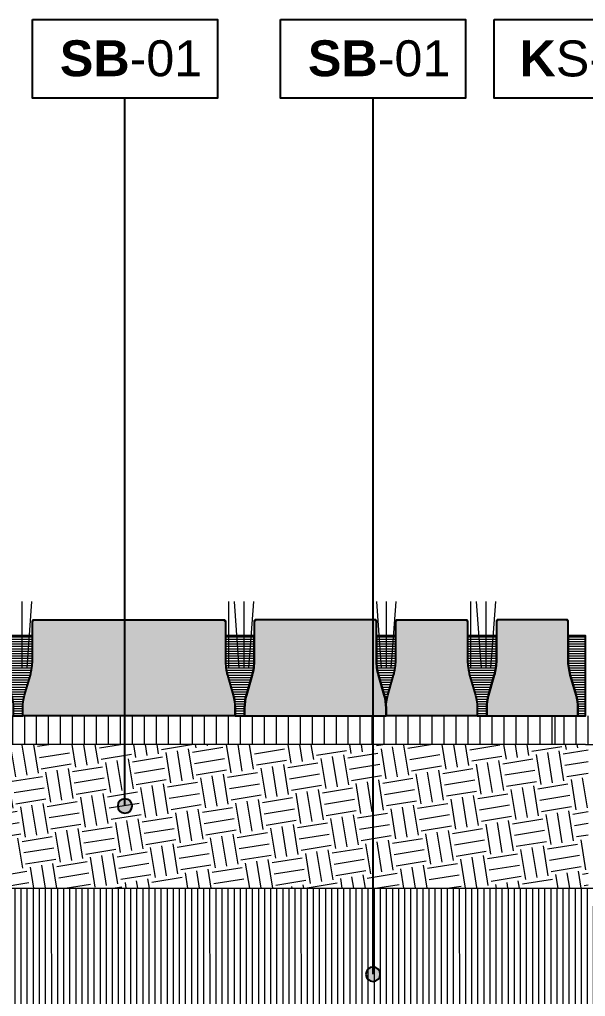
# Model space of a CAD drawing. Header units: metres. Extents: x -325 to 301, y -147 to 149.
# Drawn here: x 67.923 to 68.513, y 60.209 to 61.229 of the extents above; entities that cross this region are included whole.
import ezdxf

# ---------------------------------------------------------------- set-up
doc = ezdxf.new("R2010")
doc.units = ezdxf.units.M
doc.layers.add('-aux', color=50, linetype='Continuous', plot=False)
doc.layers.add('0-TX-1_25', color=7, linetype='Continuous', true_color=0x3f4f7f)
for name, color, linetype, lineweight, true_color in [('03-TR-Paviment_05_Open Joint Precast Pavements', 7, 'Continuous', 5, 0xb3b3b3), ('3- TR terra vegetal', 7, 'Continuous', 0, 0xbea68e), ('3-TR sorra granitica', 7, 'Continuous', 0, 0xf2dac9)]:
    doc.layers.add(name, color=color, linetype=linetype, lineweight=lineweight, true_color=true_color)
for name, color, linetype, lineweight in [('1-CM', 7, 'Continuous', 0), ('1-L-GESPA', 64, 'Continuous', 0), ('3-TR Seleccionat', 44, 'Continuous', 0), ('3-TR Tot-u', 37, 'Continuous', 0)]:
    doc.layers.add(name, color=color, linetype=linetype, lineweight=lineweight)
for name, color, linetype in [('1-L- kodolé', 7, 'Continuous'), ('A-KEYPLAN_HATCH', 7, 'Continuous'), ('A_TEXT_2', 7, 'Continuous')]:
    doc.layers.add(name, color=color, linetype=linetype)
doc.styles.get("Standard").update_dxf_attribs({"font": 'arial.ttf'})
pattern_1 = [(2.097824849856748e-08, (77.89020820407042, 54.35226674942371), (-9.1534939350435e-13, 0.002499999999999997), [])]

# ---------------------------------------------------------------- blocks, each defined once
blk = doc.blocks.new('hatch keyplan 2')
at = {"layer": 'A-KEYPLAN_HATCH'}
blk.add_lwpolyline([(0, 0.005476596624248486), (0.012874798693294, 0.005476596623793739), (0.012874798693294, -2.273736754432321e-13), (0, 0)], close=True, dxfattribs=at)
blk = doc.blocks.new('hatch keyplan')
at = {"layer": 'A-KEYPLAN_HATCH'}
blk.add_blockref('hatch keyplan 2', (1.430579833341536, 0.8521467901477053), dxfattribs=at)
blk = doc.blocks.new('SB-01')
at = {"layer": 'A-KEYPLAN_HATCH'}
blk.add_blockref('hatch keyplan', (-1.430579833341536, -0.8521467901477053), dxfattribs=at)
at = {"layer": 'A_TEXT_2', "insert": (-0.0007977307988561444, 0.004032374434375541), "char_height": 0.0025, "attachment_point": 1}
blk.add_mtext_dynamic_manual_height_columns('\\pi0.00271;{\\fArial|b1|i0|c0|p34;SB}-01', width=0.01456192034901793, gutter_width=0.015, heights=[0], dxfattribs=at)
blk = doc.blocks.new('K06')
at = {"layer": 'A-KEYPLAN_HATCH'}
blk.add_blockref('hatch keyplan', (-1.430579833341536, -0.8521467901477054), dxfattribs=at)
at = {"layer": 'A_TEXT_2', "insert": (-0.0007977308945956718, 0.004020148496218123), "char_height": 0.0025, "attachment_point": 1}
blk.add_mtext_dynamic_manual_height_columns('\\pi0.00255;{\\fArial|b1|i0|c0|p34;K}S-02', width=0.01456192034901793, gutter_width=0.015, heights=[0], dxfattribs=at)
blk = doc.blocks.new('POINT')
at = {"layer": '0-TX-1_25'}
h = blk.add_hatch(dxfattribs=at)
h.set_pattern_fill('ANGLE', color=256)
h.set_pattern_definition([(0, (-83.74681484067048, -12.72584030761209), (0, 6.985), [5.08, -1.905]), (90, (-83.74681484067048, -12.72584030761209), (-6.985, 4.277078946022131e-16), [5.08, -1.905])])
edge = h.paths.add_edge_path()
edge.add_arc((0, 0), 0.0075, 0, 360)
h = blk.add_hatch(color=256, dxfattribs=at)
h.dxf.hatch_style = 1
edge = h.paths.add_edge_path()
edge.add_arc((0, 0), 0.0075, 0, 360)
blk.add_circle((0, 0), 0.0075, dxfattribs=at)

msp = doc.modelspace()

# ---------------------------------------------------------------- hatches: boundary and pattern name
at = {"layer": '03-TR-Paviment_05_Open Joint Precast Pavements'}
h = msp.add_hatch(color=256, dxfattribs=at)
h.dxf.hatch_style = 1
edge = h.paths.add_edge_path()
edge.add_line((67.92652890549262, 60.50227024924081), (67.9265289045613, 60.51046602806147))
edge.add_arc((67.97494646263311, 60.51046602798936), 0.04841755807181869, 164.000980788274, 179.9999999146638, ccw=False)
edge.add_line((67.92840429020335, 60.52381091896515), (67.93435093059425, 60.5445506540693))
edge.add_arc((67.87941975220734, 60.56030089914655), 0.05714459361101479, 344.0009800541321, 359.9999991804148)
edge.add_line((67.93656434581835, 60.56030089832913), (67.93656434581835, 60.60142617259245))
edge.add_line((67.93656434581835, 60.60142617259245), (67.9373615509573, 60.60142617259245))
edge.add_line((67.9373615509573, 60.60142617259245), (67.9373615509573, 60.60227024840262))
edge.add_line((67.9373615509573, 60.60227024840262), (68.1369330002669, 60.60227024933394))
edge.add_line((68.1369330002669, 60.60227024933394), (68.1369330002669, 60.60142617212679))
edge.add_line((68.1369330002669, 60.60142617212679), (68.1377302058715, 60.60142617585208))
edge.add_line((68.1377302058715, 60.60142617585208), (68.13773020540584, 60.56030089926045))
edge.add_arc((68.1948747966616, 60.56030089534037), 0.05714459125574236, 179.999996069543, 195.9990151958259)
edge.add_line((68.13994361923297, 60.54455065546628), (68.14589025915821, 60.52381091617119))
edge.add_arc((68.09934809169877, 60.51046602589388), 0.0484175531014875, 9.119091828324599e-07, 15.999020038297317, ccw=False)
edge.add_line((68.14776564480026, 60.51046602666449), (68.14776564480026, 60.50227024830949))
edge.add_line((68.14776564480026, 60.50227024830949), (67.92652890549262, 60.50227024924081))
h = msp.add_hatch(color=256, dxfattribs=at)
h.dxf.hatch_style = 1
edge = h.paths.add_edge_path()
edge.add_line((68.30532768645544, 60.50227024644684), (68.30532768645544, 60.5104660252675))
edge.add_arc((68.25691013312112, 60.51046602284012), 0.04841755333431769, 2.87248897191714e-06, 15.99902199887704)
edge.add_line((68.30345230034773, 60.5238109147742), (68.29750566088815, 60.54455065080967))
edge.add_arc((68.35243683997355, 60.56030089091659), 0.05714459291252252, 179.9999958360964, 195.9990149623792, ccw=False)
edge.add_line((68.29529224706103, 60.5603008950695), (68.29529224799235, 60.60142616886716))
edge.add_line((68.29529224799235, 60.60142616886716), (68.29449504052509, 60.60142616933283))
edge.add_line((68.29449504052509, 60.60142616933283), (68.29449504099075, 60.60227024653997))
edge.add_line((68.29449504099075, 60.60227024653997), (68.1686691692773, 60.60227024840262))
edge.add_line((68.1686691692773, 60.60227024840262), (68.16866917067428, 60.60142616933283))
edge.add_line((68.16866917067428, 60.60142616933283), (68.167871964604, 60.60142617398944))
edge.add_line((68.167871964604, 60.60142617398944), (68.167871964604, 60.56030089739781))
edge.add_arc((68.1107273757305, 60.5603009005705), 0.05714458887350569, 344.00097769263544, 359.9999968189188, ccw=False)
edge.add_line((68.16565854891424, 60.54455065453496), (68.15971190992032, 60.52381091617119))
edge.add_arc((68.20625408022765, 60.51046602211466), 0.0484175568807084, 164.0009765915925, 179.9999957179801)
edge.add_line((68.15783652334694, 60.51046602573317), (68.1578365238126, 60.5022702469125))
edge.add_line((68.1578365238126, 60.5022702469125), (68.30532768645544, 60.50227024644684))
h = msp.add_hatch(color=256, dxfattribs=at)
h.dxf.hatch_style = 1
edge = h.paths.add_edge_path()
edge.add_line((68.30532768645544, 60.50227024504986), (68.30532768645544, 60.5104660252675))
edge.add_arc((68.35374524618405, 60.51046602542822), 0.0484175597286054, 164.0009810638008, 180.0000001901881, ccw=False)
edge.add_line((68.3072030720975, 60.52381091663685), (68.31314971155707, 60.54455065080967))
edge.add_arc((68.2582185345941, 60.56030089399732), 0.05714459172140441, 344.0009814818482, 360.0000006081311)
edge.add_line((68.31536312631552, 60.56030089460384), (68.31536312724684, 60.60142616933283))
edge.add_line((68.31536312724684, 60.60142616933283), (68.31616033192013, 60.60142616933283))
edge.add_line((68.31616033192013, 60.60142616933283), (68.31616033238579, 60.60227024514299))
edge.add_line((68.31616033238579, 60.60227024514299), (68.38945812636275, 60.60227024607431))
edge.add_line((68.38945812636275, 60.60227024607431), (68.38945812636275, 60.60142616886716))
edge.add_line((68.38945812636275, 60.60142616886716), (68.3902553315017, 60.60142617166113))
edge.add_line((68.3902553315017, 60.60142617166113), (68.39025533196737, 60.56030089460384))
edge.add_arc((68.44739991706166, 60.56030089492864), 0.05714458509429221, 180.0000003256555, 195.9990194519371)
edge.add_line((68.39246874672581, 60.54455065267231), (68.39841538665105, 60.52381091337722))
edge.add_arc((68.35187321753484, 60.51046602286709), 0.04841755475826025, 6.3638481151429e-07, 15.999019762774992, ccw=False)
edge.add_line((68.4002907722931, 60.51046602340486), (68.40029077136178, 60.50227024504986))
edge.add_line((68.40029077136178, 60.50227024504986), (68.30532768645544, 60.50227024504986))
h = msp.add_hatch(color=256, dxfattribs=at)
h.dxf.hatch_style = 1
edge = h.paths.add_edge_path()
edge.add_line((68.50525385651027, 60.50227024504986), (68.50525385697593, 60.51046602666449))
edge.add_arc((68.45683630079371, 60.51046602801632), 0.04841755618221556, 359.9999984002807, 375.9990175266685)
edge.add_line((68.50337847179954, 60.52381091710251), (68.49743183094297, 60.54455065174099))
edge.add_arc((68.55236300601632, 60.56030089635259), 0.05714459029745565, 180.0000012864785, 195.9990204127616, ccw=False)
edge.add_line((68.49521841571887, 60.5603008950695), (68.49521841571887, 60.60142616933283))
edge.add_line((68.49521841571887, 60.60142616933283), (68.49442120964859, 60.60142617026415))
edge.add_line((68.49442120964859, 60.60142617026415), (68.49442121057992, 60.60227024700563))
edge.add_line((68.49442121057992, 60.60227024700563), (68.42112341520597, 60.60227024607431))
edge.add_line((68.42112341520597, 60.60227024607431), (68.42112341706861, 60.60142616793584))
edge.add_line((68.42112341706861, 60.60142616793584), (68.420326211464, 60.60142617166113))
edge.add_line((68.420326211464, 60.60142617166113), (68.42032621192966, 60.56030089460384))
edge.add_arc((68.36318162328898, 60.56030089611976), 0.05714458864068208, 344.0009793537936, 359.99999848007474, ccw=False)
edge.add_line((68.41811279670556, 60.54455065174099), (68.41216615631465, 60.52381091384288))
edge.add_arc((68.45870832778614, 60.51046602807025), 0.04841755571655446, 164.000986394491, 180.0000055208787)
edge.add_line((68.41029077206959, 60.51046602340486), (68.41029077206959, 60.50227024504986))
edge.add_line((68.41029077206959, 60.50227024504986), (68.50525385651027, 60.50227024504986))
at = {"layer": '3- TR terra vegetal'}
h = msp.add_hatch(dxfattribs=at)
h.set_pattern_fill('_USER', color=256, scale=0.002499999999999998, angle=-35.64647221588461, style=0, pattern_type=0)
h.set_pattern_definition(pattern_1)
edge = h.paths.add_edge_path()
edge.add_line((67.91652890478481, 60.50226675119322), (67.92652890269865, 60.50226675119322))
edge.add_line((67.92652890269865, 60.50226675119322), (67.92652890409563, 60.51046252954822))
edge.add_arc((67.97494645838907, 60.51046253232389), 0.04841755429343672, 164.0009841585287, 180.0000032846403, ccw=False)
edge.add_line((67.92840428880636, 60.52380741952058), (67.9343509287316, 60.54454715881567))
edge.add_arc((67.87941975650592, 60.56029739964808), 0.05714458651846128, 344.0009824427063, 360.0000015689258)
edge.add_line((67.93656434302439, 60.56029740121286), (67.93656434302439, 60.5858600126214))
edge.add_line((67.93656434302439, 60.5858600126214), (67.90649346399341, 60.58586001169007))
edge.add_line((67.90649346399341, 60.58586001169007), (67.9064934653904, 60.5602974007472))
edge.add_arc((67.96363805687888, 60.56029739848388), 0.05714459148848055, 179.9999977306917, 195.9990168570007)
edge.add_line((67.90870687968318, 60.54454715695303), (67.91465351914276, 60.52380741905492))
edge.add_arc((67.86811135830992, 60.51046252970887), 0.04841754647489423, 2.0140907963650534e-06, 15.999021140304876, ccw=False)
edge.add_line((67.91652890478481, 60.51046253141087), (67.91652890478481, 60.50226675119322))
edge.add_line((67.91652890478481, 60.50226675119322), (67.92652890269865, 60.50226675119322))
h = msp.add_hatch(dxfattribs=at)
h.set_pattern_fill('_USER', color=256, scale=0.002499999999999998, angle=-35.64647221588461, style=0, pattern_type=0)
h.set_pattern_definition(pattern_1)
edge = h.paths.add_edge_path()
edge.add_line((68.14783652357046, 60.50226675771248), (68.15783652241562, 60.50226675817814))
edge.add_line((68.15783652241562, 60.50226675817814), (68.15783652288128, 60.51046253606748))
edge.add_arc((68.2062540759836, 60.51046253529676), 0.04841755310231122, 164.0009799618423, 179.9999990879563, ccw=False)
edge.add_line((68.15971190852333, 60.52380742557418), (68.16565854844858, 60.54454716533493))
edge.add_arc((68.11072737599007, 60.56029740451056), 0.05714458628563054, 344.0009841038694, 360.0000032300888)
edge.add_line((68.1678719622757, 60.56029740773212), (68.16787196274136, 60.58586001308706))
edge.add_line((68.16787196274136, 60.58586001308706), (68.13780108464171, 60.58586001215573))
edge.add_line((68.13780108464171, 60.58586001215573), (68.13780108464171, 60.56029740726646))
edge.add_arc((68.19494567493906, 60.56029740854953), 0.05714459029735509, 180.0000012864643, 195.9990204127753)
edge.add_line((68.14001449986581, 60.54454716393795), (68.14596113885973, 60.52380742510852))
edge.add_arc((68.09941897494616, 60.51046253364002), 0.04841755002128424, 3.423621876663674e-06, 15.999022549835672, ccw=False)
edge.add_line((68.14783652496745, 60.51046253653314), (68.14783652357046, 60.50226675771248))
edge.add_line((68.14783652357046, 60.50226675771248), (68.15783652241562, 60.50226675817814))
h = msp.add_hatch(dxfattribs=at)
h.set_pattern_fill('_USER', color=256, scale=0.002499999999999998, angle=-35.64647221588461, style=0, pattern_type=0)
h.set_pattern_definition(pattern_1)
edge = h.paths.add_edge_path()
edge.add_line((68.30532768505846, 60.50226674979623), (68.30532768598978, 60.51046252815124))
edge.add_arc((68.3537452383936, 60.51046253235086), 0.04841755240381947, 164.0009858435818, 180.0000049696959, ccw=False)
edge.add_line((68.30720307023485, 60.52380741765793), (68.31314970969443, 60.54454715602171))
edge.add_arc((68.25821853438802, 60.56029739897655), 0.05714459006485122, 344.0009812484369, 360.000000374656)
edge.add_line((68.31536312445287, 60.56029739935022), (68.31536312398721, 60.58586001308706))
edge.add_line((68.31536312398721, 60.58586001308706), (68.29529224426706, 60.58586001122441))
edge.add_line((68.29529224426706, 60.58586001122441), (68.29529224659537, 60.56029739888456))
edge.add_arc((68.35243683974062, 60.56029739638841), 0.05714459314525305, 179.9999974972451, 195.9990166235559)
edge.add_line((68.29750566088815, 60.54454715462472), (68.30345230127905, 60.52380741579529))
edge.add_arc((68.25691014187015, 60.51046252833885), 0.04841754458529064, 3.2903500368774985e-07, 15.99901945524698, ccw=False)
edge.add_line((68.30532768645544, 60.5104625286169), (68.30532768552412, 60.50226674933057))
h = msp.add_hatch(dxfattribs=at)
h.set_pattern_fill('_USER', color=256, scale=0.002499999999999998, angle=-35.64647221588461, style=0, pattern_type=0)
h.set_pattern_definition(pattern_1)
edge = h.paths.add_edge_path()
edge.add_line((68.40029077043046, 60.50226674560528), (68.4102907683443, 60.50226674467396))
edge.add_line((68.4102907683443, 60.50226674467396), (68.41029076974128, 60.51046252396029))
edge.add_arc((68.45870832569149, 60.51046252696879), 0.04841755595020923, 164.0009844340507, 180.0000035601644, ccw=False)
edge.add_line((68.41216615445201, 60.52380741439831), (68.41811279344593, 60.54454715183076))
edge.add_arc((68.36318161813952, 60.5602973947856), 0.05714459006485122, 344.0009812484369, 360.000000374656)
edge.add_line((68.42032620820437, 60.56029739515927), (68.42032620867003, 60.58586001401838))
edge.add_line((68.42032620867003, 60.58586001401838), (68.39025533010472, 60.58586001308706))
edge.add_line((68.39025533010472, 60.58586001308706), (68.39025533057038, 60.56029739422794))
edge.add_arc((68.44739992394847, 60.56029739338857), 0.05714459337808365, 179.9999991584081, 195.9990182847188)
edge.add_line((68.39246874532883, 60.54454714996811), (68.39841538525407, 60.52380741300132))
edge.add_arc((68.35187322110767, 60.51046252318961), 0.04841754978845337, 1.4630419968852948e-06, 15.999020589255679, ccw=False)
edge.add_line((68.40029077089612, 60.51046252442595), (68.40029077043046, 60.50226674560528))
edge.add_line((68.40029077043046, 60.50226674560528), (68.4102907683443, 60.50226674467396))
h = msp.add_hatch(dxfattribs=at)
h.set_pattern_fill('_USER', color=256, scale=0.002499999999999998, angle=-35.64647221588461, style=0, pattern_type=0)
h.set_pattern_definition([(2.097824849856748e-08, (77.99517129108155, 54.35226674988937), (-9.1534939350435e-13, 0.002499999999999997), [])])
edge = h.paths.add_edge_path()
edge.add_line((68.50525385651027, 60.50226674513962), (68.51321815557067, 60.50226674560528))
edge.add_line((68.51321815557067, 60.50226674560528), (68.51321815557067, 60.58586001308706))
edge.add_line((68.51321815557067, 60.58586001308706), (68.49521841665019, 60.58586001355272))
edge.add_line((68.49521841665019, 60.58586001355272), (68.49521841665019, 60.56029739422794))
edge.add_arc((68.55236300197721, 60.56029739620951), 0.05714458532702341, 180.0000019868044, 195.999021113114)
edge.add_line((68.4974318318743, 60.54454715229642), (68.50337847179954, 60.52380741346698))
edge.add_arc((68.4568363093099, 60.5104625238881), 0.04841754813168063, 1.7385663113600458e-06, 15.99902086477789, ccw=False)
edge.add_line((68.50525385744159, 60.51046252535727), (68.50525385651027, 60.50226674513962))
edge.add_line((68.50525385651027, 60.50226674513962), (68.51321815557067, 60.50226674560528))
at = {"layer": '3-TR Seleccionat'}
h = msp.add_hatch(dxfattribs=at)
h.set_pattern_fill('ANSI31', color=256, scale=0.002, angle=225, style=0)
h.set_pattern_definition([(270, (441144.8811727397, -650776.4941632827), (-0.00635, -1.734723475976807e-18), [])])
h.paths.add_polyline_path([(67.24782404952903, 60.32227042686265), (67.24782405138934, 59.90941711434738), (70.08321813710255, 59.90941711388172), (70.08321813719564, 60.12089607642373), (68.57514271982525, 60.12227052285698), (68.51621671848689, 60.32227046980501)])
at = {"layer": '3-TR sorra granitica'}
h = msp.add_hatch(dxfattribs=at)
h.set_pattern_fill('LINE', color=256, scale=0.09999999999999998, angle=54.35352778411538, style=0)
h.set_pattern_definition([(90.00000002286346, (91.1034352465331, 268.6579188164889), (-0.0125, -4.988090669677536e-12), [])])
h.paths.add_polyline_path([(68.51621671848687, 60.4722704697035), (68.51621671827266, 60.50227044744203), (67.24782405046035, 60.50227046577331), (67.24782405092601, 60.47227046458121)])
h.paths.add_polyline_path([(68.57459693230405, 60.48327047030009), (68.57459693230405, 60.48880085177416), (68.59771306133733, 60.48880085177416), (68.59771584198003, 60.48330614585887), (68.64604124287737, 60.48333060133919), (68.64604124380871, 60.47233060093313), (68.58621671971349, 60.47230289182203), (68.58621671971625, 60.47227047016916), (70.08321813761476, 60.47227042453434), (70.08321813668344, 60.50227042479511), (68.52721671945382, 60.50227044728305), (68.52721671982427, 60.48327046917822)])
at = {"layer": '3-TR Tot-u'}
h = msp.add_hatch(dxfattribs=at)
h.set_pattern_fill('EARTH', color=256, scale=0.005, angle=-80.8247561036608, style=0)
h.set_pattern_definition([(279.1752438963392, (-120.7997746617423, 19.98635812536996), (0.03640645211205976, -0.02628108149624554), [0.03175, -0.03175]), (279.1752438963392, (-120.7880207491908, 19.98825663236043), (0.03640645211205976, -0.02628108149624554), [0.03175, -0.03175]), (279.1752438963392, (-120.7762668366392, 19.99015513935089), (0.03640645211205976, -0.02628108149624554), [0.03175, -0.03175]), (9.175243896339197, (-120.7717160301252, 19.98687000416386), (0.02628108149624554, 0.03640645211205976), [0.03175, -0.03175]), (9.175243896339197, (-120.7698175231348, 19.9751160916123), (0.02628108149624554, 0.03640645211205976), [0.03175, -0.03175]), (9.175243896339197, (-120.7679190161443, 19.96336217906074), (0.02628108149624554, 0.03640645211205976), [0.03175, -0.03175])])
h.paths.add_polyline_path([(67.2478240526188, 60.32227043233109), (68.51621671764049, 60.3222704744462), (68.51621671933327, 60.47227051763319), (67.24482549141673, 60.4722704644797), (67.24782404754043, 60.47227042163886)])

# ---------------------------------------------------------------- linework, layer by layer
at = {"layer": '-aux'}
for points in [[(67.91652890478481, 60.50226675119322), (67.92652890269865, 60.50226675119322), (67.92652890409563, 60.51046252954822, -0.06992251114754273), (67.92840428880636, 60.52380741952058), (67.9343509287316, 60.54454715881567, 0.06992251114800961), (67.93656434302439, 60.56029740121286), (67.93656434302439, 60.5858600126214), (67.90649346399341, 60.58586001169007), (67.9064934653904, 60.5602974007472, 0.0699225111484148), (67.90870687968318, 60.54454715695303), (67.91465351914276, 60.52380741905492, -0.06992251114798485), (67.91652890478481, 60.51046253141087), (67.91652890478481, 60.50226675119322), (67.92652890269865, 60.50226675119322)], [(68.14783652357046, 60.50226675771248), (68.15783652241562, 60.50226675817814), (68.15783652288128, 60.51046253606748, -0.06992251114754273), (68.15971190852333, 60.52380742557418), (68.16565854844858, 60.54454716533493, 0.06992251114800961), (68.1678719622757, 60.56029740773212), (68.16787196274136, 60.58586001308706), (68.13780108464171, 60.58586001215573), (68.13780108464171, 60.56029740726646, 0.0699225111484148), (68.14001449986581, 60.54454716393795), (68.14596113885973, 60.52380742510852, -0.06992251114798485), (68.14783652496745, 60.51046253653314), (68.14783652357046, 60.50226675771248), (68.15783652241562, 60.50226675817814)], [(68.30532768552412, 60.50226674933057), (68.30532768505846, 60.50226674979623), (68.30532768598978, 60.51046252815124, -0.06992251114754273), (68.30720307023485, 60.52380741765793), (68.31314970969443, 60.54454715602171, 0.06992251114800961), (68.31536312445287, 60.56029739935022), (68.31536312398721, 60.58586001308706), (68.29529224426706, 60.58586001122441), (68.29529224659537, 60.56029739888456, 0.0699225111484148), (68.29750566088815, 60.54454715462472), (68.30345230127905, 60.52380741579529, -0.06992251114798485), (68.30532768645544, 60.5104625286169), (68.30532768552412, 60.50226674933057), (68.30532768505846, 60.50226674979623)], [(68.40029077043046, 60.50226674560528), (68.4102907683443, 60.50226674467396), (68.41029076974128, 60.51046252396029, -0.06992251114754273), (68.41216615445201, 60.52380741439831), (68.41811279344593, 60.54454715183076, 0.06992251114800961), (68.42032620820437, 60.56029739515927), (68.42032620867003, 60.58586001401838), (68.39025533010472, 60.58586001308706), (68.39025533057038, 60.56029739422794, 0.0699225111484148), (68.39246874532883, 60.54454714996811), (68.39841538525407, 60.52380741300132, -0.06992251114798485), (68.40029077089612, 60.51046252442595), (68.40029077043046, 60.50226674560528), (68.4102907683443, 60.50226674467396)], [(68.50525385651027, 60.50226674513962), (68.51321815557067, 60.50226674560528), (68.51321815557067, 60.58586001308706), (68.49521841665019, 60.58586001355272), (68.49521841665019, 60.56029739422794, 0.0699225111484148), (68.4974318318743, 60.54454715229642), (68.50337847179954, 60.52380741346698, -0.06992251114798485), (68.50525385744159, 60.51046252535727), (68.50525385651027, 60.50226674513962), (68.51321815557067, 60.50226674560528)]]:
    msp.add_lwpolyline(points, format="xyb", dxfattribs=at)
at = {"layer": '0-TX-1_25'}
for points in [[(68.03300947092688, 60.40819165019929), (68.03300947092688, 61.14653293287228)], [(68.29172390456048, 60.23264502349195), (68.29172390456048, 61.14653293287228)]]:
    msp.add_lwpolyline(points, dxfattribs=at)
at = {"layer": '1-CM'}
for p, q in [((68.51321815696765, 60.47227046970349), (67.24782405092601, 60.47227042686265)), ((68.51321815603633, 60.47227019756325), (70.0832181371491, 60.47227024630247))]:
    msp.add_line(p, q, dxfattribs=at)
msp.add_lwpolyline([(68.48123938820186, 60.47227042453434), (67.24782405092601, 60.47227046458121), (67.24782405046035, 60.50227046577331), (68.48123938727053, 60.50227042479511)], close=True, dxfattribs=at)
msp.add_lwpolyline([(67.24782404952903, 60.32227042686265), (70.0832181371491, 60.32227052285698)], dxfattribs=at)
at = {"layer": '1-L- kodolé'}
for points in [[(67.92652890549262, 60.50227024924081), (67.9265289045613, 60.51046602806147, -0.06992251114875708), (67.92840429020335, 60.52381091896515), (67.93435093059425, 60.5445506540693, 0.0699225111482901), (67.93656434581835, 60.56030089832913), (67.93656434581835, 60.60142617259245), (67.9373615509573, 60.60142617259245), (67.9373615509573, 60.60227024840262), (68.1369330002669, 60.60227024933394), (68.1369330002669, 60.60142617212679), (68.1377302058715, 60.60142617585208), (68.13773020540584, 60.56030089926045, 0.0699225111482901), (68.13994361923297, 60.54455065546628), (68.14589025915821, 60.52381091617119, -0.06992251114875708), (68.14776564480026, 60.51046602666449), (68.14776564480026, 60.50227024830949)], [(68.30532768645544, 60.50227024644684), (68.30532768645544, 60.5104660252675, 0.06992251114875708), (68.30345230034773, 60.5238109147742), (68.29750566088815, 60.54455065080967, -0.0699225111482901), (68.29529224706103, 60.5603008950695), (68.29529224799235, 60.60142616886716), (68.29449504052509, 60.60142616933283), (68.29449504099075, 60.60227024653997), (68.1686691692773, 60.60227024840262), (68.16866917067428, 60.60142616933283), (68.167871964604, 60.60142617398944), (68.167871964604, 60.56030089739781, -0.0699225111482901), (68.16565854891424, 60.54455065453496), (68.15971190992032, 60.52381091617119, 0.06992251114875708), (68.15783652334694, 60.51046602573317), (68.1578365238126, 60.5022702469125)], [(68.30532768645544, 60.50227024504986), (68.30532768645544, 60.5104660252675, -0.06992251114875708), (68.3072030720975, 60.52381091663685), (68.31314971155707, 60.54455065080967, 0.0699225111482901), (68.31536312631552, 60.56030089460384), (68.31536312724684, 60.60142616933283), (68.31616033192013, 60.60142616933283), (68.31616033238579, 60.60227024514299), (68.38945812636275, 60.60227024607431), (68.38945812636275, 60.60142616886716), (68.3902553315017, 60.60142617166113), (68.39025533196737, 60.56030089460384, 0.0699225111482901), (68.39246874672581, 60.54455065267231), (68.39841538665105, 60.52381091337722, -0.06992251114875708), (68.4002907722931, 60.51046602340486), (68.40029077136178, 60.50227024504986)], [(68.50525385651027, 60.50227024504986), (68.50525385697593, 60.51046602666449, 0.06992251114875708), (68.50337847179954, 60.52381091710251), (68.49743183094297, 60.54455065174099, -0.0699225111482901), (68.49521841571887, 60.5603008950695), (68.49521841571887, 60.60142616933283), (68.49442120964859, 60.60142617026415), (68.49442121057992, 60.60227024700563), (68.42112341520597, 60.60227024607431), (68.42112341706861, 60.60142616793584), (68.420326211464, 60.60142617166113), (68.42032621192966, 60.56030089460384, -0.0699225111482901), (68.41811279670556, 60.54455065174099), (68.41216615631465, 60.52381091384288, 0.06992251114875708), (68.41029077206959, 60.51046602340486), (68.41029077206959, 60.50227024504986)]]:
    msp.add_lwpolyline(points, format="xyb", close=True, dxfattribs=at)
at = {"layer": '1-L-GESPA'}
for points in [[(67.92560419577394, 60.62142267223518), (67.92560419204865, 60.55150081781741)], [(67.9356041946191, 60.62142267223518), (67.93060419100557, 60.55150081642043)], [(68.14091181379963, 60.62142268015143), (68.14091181100567, 60.55150082573365)], [(68.14691181478311, 60.62142268061709), (68.1519118104804, 60.55150082014572)], [(68.15691181409393, 60.62142267828878), (68.15691181036864, 60.55150082200836)], [(68.16691181340475, 60.62142267828878), (68.16191181025688, 60.55150082293969)], [(68.29532768528198, 60.62138360185619), (68.30032768191059, 60.55146174138483)], [(68.30532768598978, 60.62138359952789), (68.30532768273015, 60.55146174371313)], [(68.3153276853006, 60.62138359999355), (68.31032768215273, 60.55146174511012)], [(68.39336606019397, 60.62142266944122), (68.39336605646868, 60.5515008131608)], [(68.39936606024612, 60.62142266757857), (68.40436605640907, 60.55150080757286)], [(68.40936606048827, 60.62142266618159), (68.40936605676298, 60.55150081036683)], [(68.41936605933343, 60.62142266571593), (68.41436605711688, 60.55150081036683)]]:
    msp.add_lwpolyline(points, dxfattribs=at)

# ---------------------------------------------------------------- block references
at = {"color": 244, "true_color": 0x991b1e, "xscale": 14.99999999999007, "yscale": 14.99999999999007, "zscale": 14.99999999999007}
msp.add_blockref('K06', (68.41818794465263, 61.146532932874), dxfattribs=at)
at = {"layer": '0-TX-1_25', "xscale": 15, "yscale": 15, "zscale": 15}
for p in [(67.93644848072718, 61.14653293287399), (68.19516291436078, 61.14653293287399)]:
    msp.add_blockref('SB-01', p, dxfattribs=at)
at = {"layer": '0-TX-1_25', "xscale": -1}
for p in [(68.03300947092688, 60.40819165019929), (68.29172390456048, 60.23264502349195)]:
    msp.add_blockref('POINT', p, dxfattribs=at)

doc.saveas('drawing.dxf')
